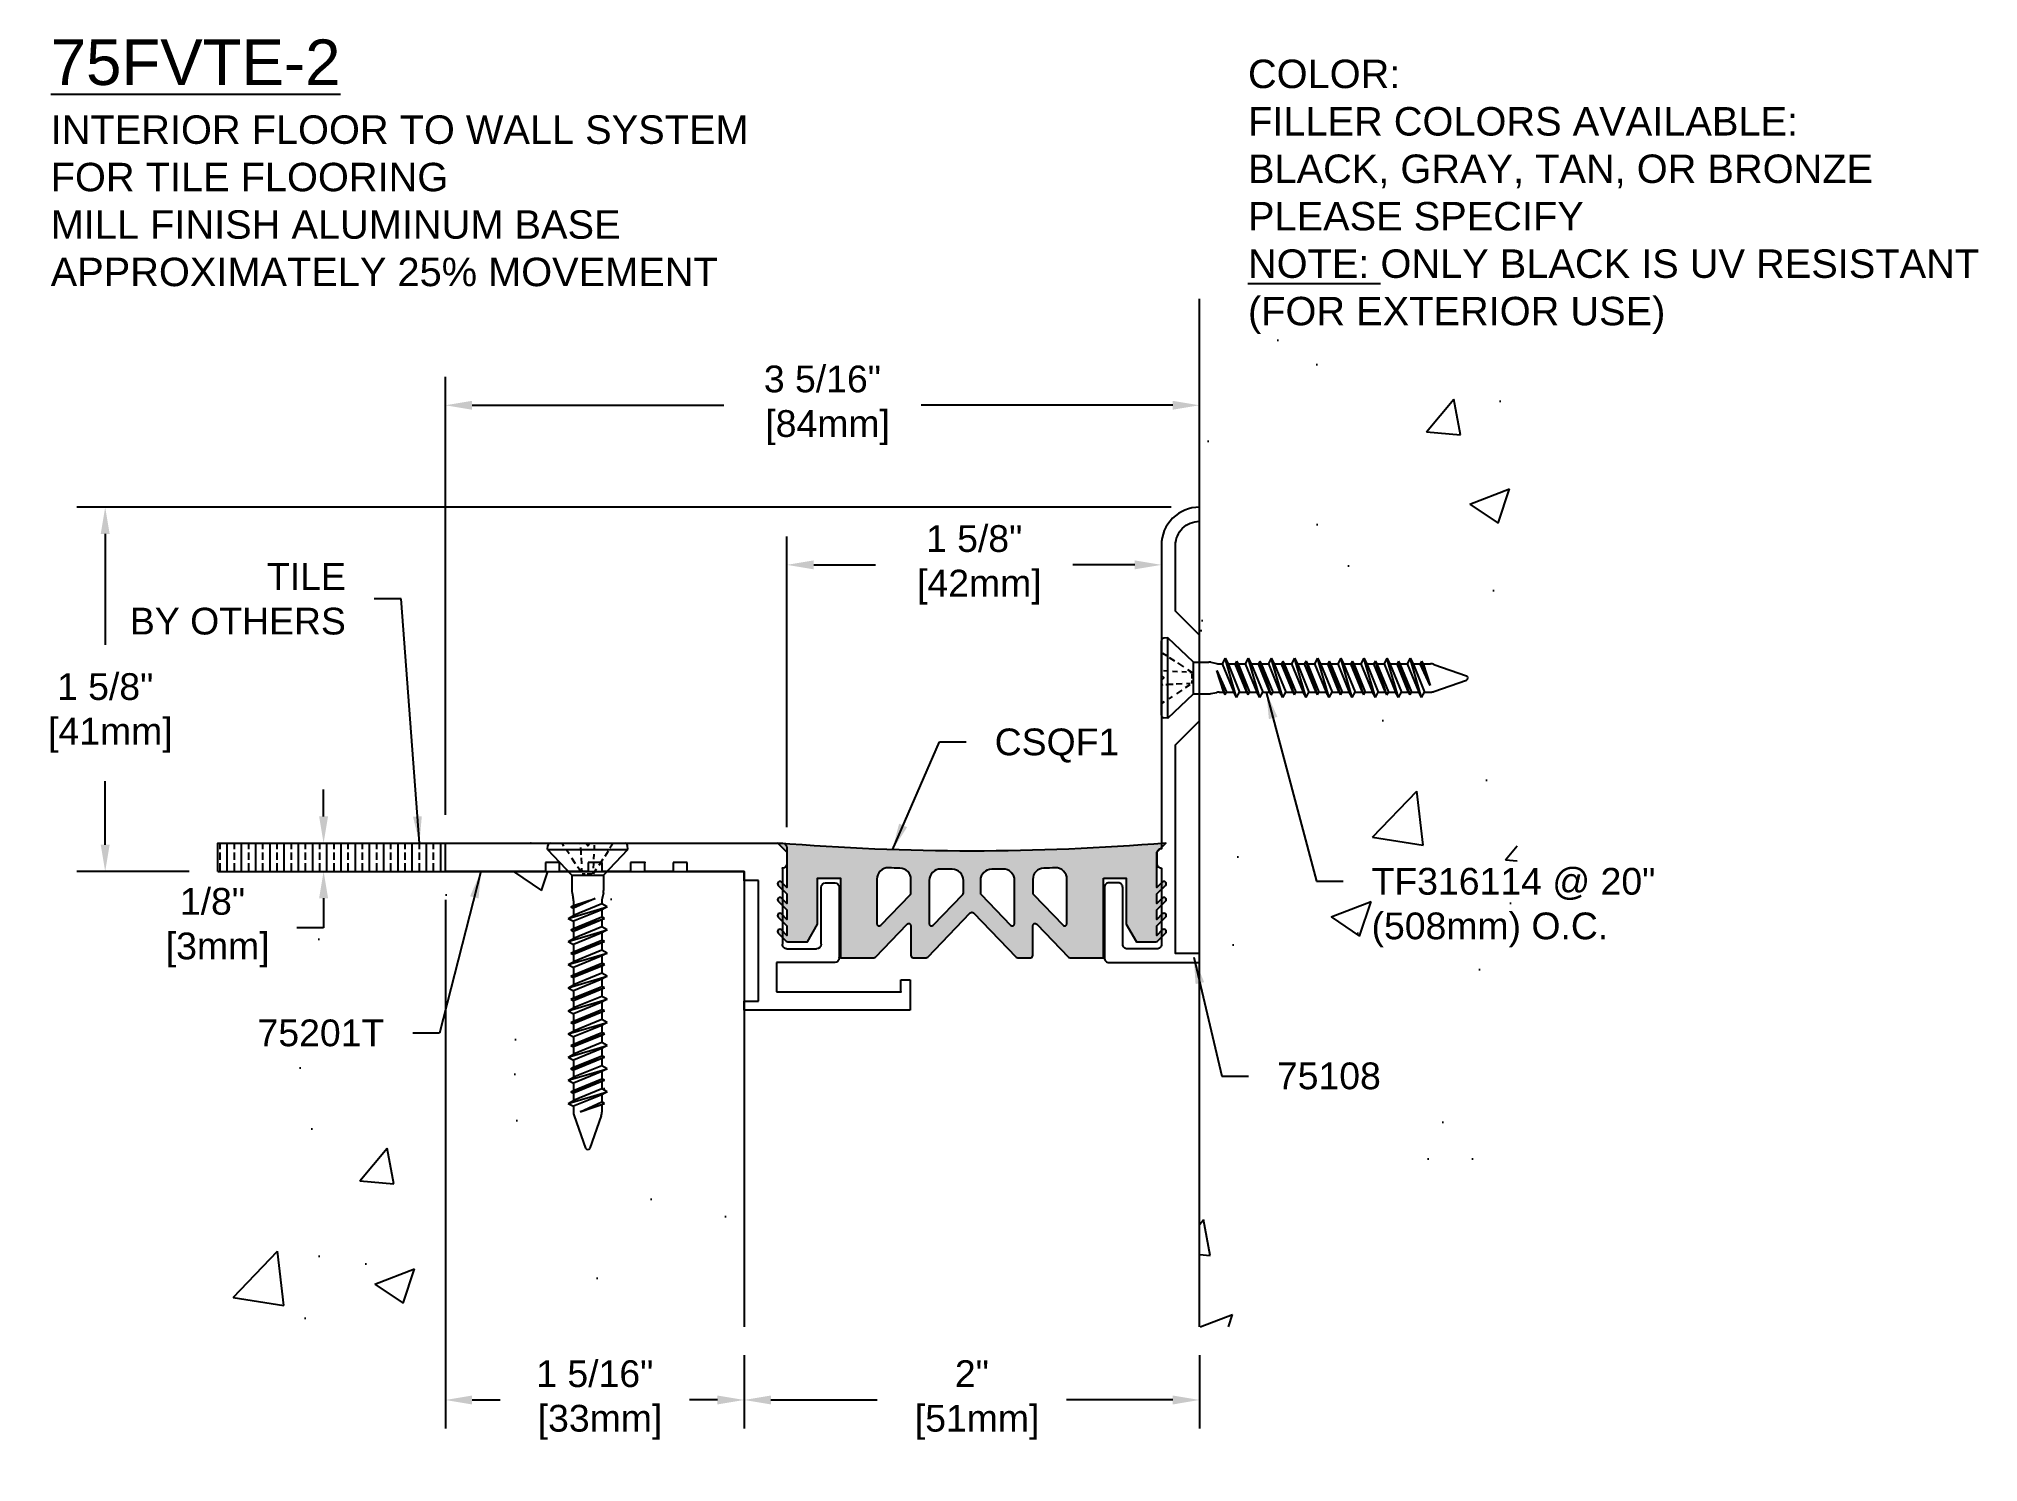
# Model space of a CAD drawing. Header units: inches. Extents: x 1.48 to 10, y 2.21 to 8.47.
import ezdxf

# ---------------------------------------------------------------- set-up
doc = ezdxf.new("R2010")
doc.units = ezdxf.units.IN
doc.header["$MEASUREMENT"] = 0
for name, color, linetype in [('Anchors', 4, 'Continuous'), ('Conditions', 1, 'Continuous'), ('Dimensions', 3, 'Continuous'), ('Fillers', 2, 'Continuous'), ('Metals', 7, 'Continuous'), ('Text', 2, 'Continuous')]:
    doc.layers.add(name, color=color, linetype=linetype)
doc.styles.add('arial', font='arial.ttf')
doc.dimstyles.new('ARIAL', dxfattribs={"dimtxt": 0.1175, "dimasz": 0.1175, "dimexe": 0.125, "dimexo": 0.125, "dimgap": 0.125, "dimtad": 0, "dimtih": 1, "dimtoh": 1, "dimdec": 4, "dimzin": 0, "dimdsep": 46, "dimlunit": 4, "dimtxsty": 'arial', "dimcen": 0.09, "dimadec": 0, "dimazin": 0, "dimtfac": 1, "dimtdec": 4, "dimtofl": 0, "dimtmove": 0, "dimatfit": 3, "dimfxl": 0, "dimfrac": 2, "dimtolj": 1, "dimtzin": 0, "dimarcsym": 0})

# ---------------------------------------------------------------- blocks, each defined once
blk = doc.blocks.new('75201T')
for p, q in [((-0.1875, 0.1043), (-0.1875, 0.034)), ((0.6775, 0.1243), (-0.1675, 0.1243)), ((0.6875, 0.1143), (0.6775, 0.1243)), ((0.6975, 0.1243), (0.6875, 0.1143)), ((1.3125, 0.1243), (0.6975, 0.1243)), ((1.3125, 0), (1.3125, 0.1243)), ((-0.1685, 0.015), (-0.1675, 0.015)), ((-0.1675, 0.015), (-0.1675, -0.32)), ((0, -0.04), (0, 0)), ((0, 0), (0.25, 0)), ((0.094, 0), (0.0995, 0)), ((0.25, 0), (0.25, 0.04)), ((0.25, 0.04), (0.312, 0.04)), ((0.312, 0.04), (0.312, 0)), ((0.312, 0), (0.437, 0)), ((0.4055, 0), (0.4026, 0)), ((0.437, 0.04), (0.499, 0.04)), ((0.437, 0), (0.437, 0.04)), ((0.499, 0.04), (0.499, 0)), ((0.499, 0), (0.624, 0)), ((0.624, 0.04), (0.686, 0.04)), ((0.624, 0), (0.624, 0.04)), ((0.686, 0.04), (0.686, 0)), ((0.686, 0), (0.811, 0)), ((0.811, 0.04), (0.873, 0.04)), ((0.811, 0), (0.811, 0.04)), ((0.873, 0.04), (0.873, 0)), ((0.873, 0), (1.3125, 0)), ((-0.4175, -0.07), (-0.4175, -0.38)), ((-0.3575, -0.05), (-0.3975, -0.05)), ((-0.3375, -0.32), (-0.3375, -0.07)), ((-0.0625, -0.04), (0, -0.04)), ((-0.0625, -0.569), (-0.0625, -0.04)), ((-0.1875, -0.34), (-0.3175, -0.34)), ((-0.3975, -0.4), (-0.1425, -0.4)), ((-0.1425, -0.4), (-0.1425, -0.529)), ((-0.6882, -0.476), (-0.7282, -0.476)), ((-0.7282, -0.476), (-0.7282, -0.609)), ((-0.6882, -0.529), (-0.6882, -0.476)), ((-0.1425, -0.529), (-0.6882, -0.529)), ((0, -0.569), (-0.0625, -0.569)), ((0, -0.609), (0, -0.569)), ((-0.7282, -0.609), (0, -0.609))]:
    blk.add_line(p, q)
for centre, radius, start, end in [((-0.1675, 0.1043), 0.02, 90, 180), ((-0.1685, 0.034), 0.019, 180, 270), ((-0.3975, -0.07), 0.02, 90, 180), ((-0.3575, -0.07), 0.02, 0, 90), ((-0.3175, -0.32), 0.02, 180, 270), ((-0.1875, -0.32), 0.02, 270, 0), ((-0.3975, -0.38), 0.02, 180, 270)]:
    blk.add_arc(centre, radius, start, end)
for p in [(0.6875, 0.1143), (0.9375, 0.1243), (-0.1675, 0.015), (0.125, 0), (0.3745, 0), (0.3776, 0), (0.437, 0.04), (0.686, 0), (0.811, 0), (0.811, 0), (0.873, 0), (0.873, 0), (1.3125, 0), (1.3125, 0), (0, -0.04), (-0.4175, -0.38), (-0.6882, -0.529)]:
    blk.add_point(p)
blk = doc.blocks.new('TF316114')
for p, q in [((-0.1634, 0), (0.1634, 0)), ((-0.1042, -0.0127), (-0.1125, 0)), ((-0.1762, -0.0285), (-0.1747, -0.0103)), ((-0.1762, -0.0285), (0.1762, -0.0285)), ((-0.1762, -0.0285), (-0.0698, -0.141)), ((-0.0815, -0.0472), (-0.0915, -0.0321)), ((-0.0533, -0.0902), (-0.0691, -0.0662)), ((-0.0308, -0.0055), (-0.0311, -0.0002)), ((-0.0297, -0.0263), (-0.0301, -0.0195)), ((-0.0284, -0.051), (-0.0294, -0.0323)), ((-0.0263, -0.091), (-0.0277, -0.065)), ((0.0274, -0.0703), (0.0286, -0.0479)), ((0.0297, -0.0255), (0.0306, -0.0085)), ((0.0662, -0.0707), (0.0485, -0.0976)), ((0.0698, -0.141), (0.1762, -0.0285)), ((0.0898, -0.0346), (0.0746, -0.0579)), ((0.1095, -0.0045), (0.0979, -0.0223)), ((0.1762, -0.0285), (0.1747, -0.0103)), ((-0.0698, -0.141), (-0.0698, -0.2081)), ((-0.0698, -0.141), (0.0698, -0.141)), ((-0.0307, -0.1248), (-0.0441, -0.1044)), ((-0.0245, -0.1261), (-0.0253, -0.1097)), ((-0.024, -0.135), (-0.0107, -0.135)), ((-0.0018, -0.135), (0.0183, -0.135)), ((0.0373, -0.1147), (0.024, -0.135)), ((0.024, -0.135), (0.0245, -0.1246)), ((0.0253, -0.1104), (0.0264, -0.0896)), ((0.0698, -0.141), (0.0698, -0.2081)), ((-0.0737, -0.2796), (0.0321, -0.2431)), ((-0.0687, -0.2177), (-0.0633, -0.2437)), ((0.0321, -0.2431), (-0.0623, -0.2858)), ((-0.0623, -0.2734), (0.0321, -0.2431)), ((-0.0623, -0.2533), (-0.0623, -0.2734)), ((0.0622, -0.2533), (0.0622, -0.2667)), ((0.0687, -0.2177), (0.0633, -0.2437)), ((-0.0863, -0.3304), (0.0862, -0.2796)), ((-0.0863, -0.3304), (-0.0623, -0.3175)), ((-0.0863, -0.3304), (-0.0623, -0.3433)), ((-0.0737, -0.2796), (-0.0623, -0.2734)), ((-0.0737, -0.2796), (-0.0623, -0.2858)), ((-0.0737, -0.3812), (0.0737, -0.3304)), ((0.0622, -0.2667), (-0.0623, -0.3175)), ((-0.0623, -0.2858), (-0.0623, -0.3175)), ((0.0622, -0.2925), (-0.0623, -0.3433)), ((-0.0623, -0.375), (0.0622, -0.3242)), ((0.0622, -0.3365), (-0.0623, -0.3873)), ((0.0622, -0.2925), (0.0622, -0.3242)), ((0.0737, -0.3304), (0.0622, -0.3242)), ((0.0737, -0.3304), (0.0622, -0.3365)), ((0.0622, -0.3365), (0.0622, -0.3682)), ((0.0862, -0.2796), (0.0622, -0.2667)), ((0.0862, -0.2796), (0.0622, -0.2925)), ((-0.0863, -0.4319), (0.0862, -0.3812)), ((-0.0863, -0.4319), (-0.0623, -0.419)), ((-0.0737, -0.3812), (-0.0623, -0.375)), ((-0.0737, -0.3812), (-0.0623, -0.3873)), ((-0.0623, -0.3433), (-0.0623, -0.375)), ((0.0622, -0.3682), (-0.0623, -0.419)), ((-0.0623, -0.3873), (-0.0623, -0.419)), ((0.0622, -0.3941), (-0.0623, -0.4449)), ((-0.0623, -0.4766), (0.0622, -0.4258)), ((0.0862, -0.3812), (0.0622, -0.3682)), ((0.0862, -0.3812), (0.0622, -0.3941)), ((0.0622, -0.3941), (0.0622, -0.4258)), ((0.0737, -0.4319), (0.0622, -0.4258)), ((-0.0863, -0.4319), (-0.0623, -0.4449)), ((-0.0863, -0.5335), (0.0862, -0.4827)), ((-0.0737, -0.4827), (0.0737, -0.4319)), ((-0.0737, -0.4827), (-0.0623, -0.4766)), ((-0.0737, -0.4827), (-0.0623, -0.4889)), ((0.0622, -0.4381), (-0.0623, -0.4889)), ((-0.0623, -0.4449), (-0.0623, -0.4766)), ((0.0622, -0.4698), (-0.0623, -0.5206)), ((-0.0623, -0.4889), (-0.0623, -0.5206)), ((0.0622, -0.4956), (-0.0623, -0.5464)), ((0.0737, -0.4319), (0.0622, -0.4381)), ((0.0622, -0.4381), (0.0622, -0.4698)), ((0.0862, -0.4827), (0.0622, -0.4698)), ((0.0862, -0.4827), (0.0622, -0.4956)), ((0.0622, -0.4956), (0.0622, -0.5273)), ((-0.0863, -0.5335), (-0.0623, -0.5206)), ((-0.0863, -0.5335), (-0.0623, -0.5464)), ((-0.0863, -0.6351), (0.0862, -0.5843)), ((-0.0737, -0.5843), (0.0737, -0.5335)), ((-0.0737, -0.5843), (-0.0623, -0.5781)), ((-0.0737, -0.5843), (-0.0623, -0.5904)), ((-0.0623, -0.5781), (0.0622, -0.5273)), ((0.0622, -0.5397), (-0.0623, -0.5904)), ((-0.0623, -0.5464), (-0.0623, -0.5781)), ((0.0622, -0.5714), (-0.0623, -0.6221)), ((-0.0623, -0.5904), (-0.0623, -0.6221)), ((0.0737, -0.5335), (0.0622, -0.5273)), ((0.0737, -0.5335), (0.0622, -0.5397)), ((0.0622, -0.5397), (0.0622, -0.5714)), ((0.0862, -0.5843), (0.0622, -0.5714)), ((0.0862, -0.5843), (0.0622, -0.5972)), ((-0.0863, -0.6351), (-0.0623, -0.6221)), ((-0.0863, -0.6351), (-0.0623, -0.648)), ((-0.0737, -0.6858), (0.0737, -0.6351)), ((-0.0737, -0.6858), (-0.0623, -0.6797)), ((0.0622, -0.5972), (-0.0623, -0.648)), ((-0.0623, -0.6797), (0.0622, -0.6289)), ((0.0622, -0.6412), (-0.0623, -0.692)), ((-0.0623, -0.648), (-0.0623, -0.6797)), ((0.0622, -0.6729), (-0.0623, -0.7237)), ((0.0622, -0.5972), (0.0622, -0.6289)), ((0.0737, -0.6351), (0.0622, -0.6289)), ((0.0737, -0.6351), (0.0622, -0.6412)), ((0.0622, -0.6412), (0.0622, -0.6729)), ((0.0862, -0.6858), (0.0622, -0.6729)), ((-0.0863, -0.7366), (0.0862, -0.6858)), ((-0.0863, -0.7366), (-0.0623, -0.7237)), ((-0.0863, -0.7366), (-0.0623, -0.7495)), ((-0.0737, -0.6858), (-0.0623, -0.692)), ((-0.0737, -0.7874), (0.0737, -0.7366)), ((-0.0623, -0.692), (-0.0623, -0.7237)), ((0.0622, -0.6988), (-0.0623, -0.7495)), ((-0.0623, -0.7812), (0.0622, -0.7305)), ((0.0622, -0.7428), (-0.0623, -0.7936)), ((-0.0623, -0.7495), (-0.0623, -0.7812)), ((0.0862, -0.6858), (0.0622, -0.6988)), ((0.0622, -0.6988), (0.0622, -0.7305)), ((0.0737, -0.7366), (0.0622, -0.7305)), ((0.0737, -0.7366), (0.0622, -0.7428)), ((0.0622, -0.7428), (0.0622, -0.7745)), ((-0.0863, -0.8382), (0.0862, -0.7874)), ((-0.0863, -0.8382), (-0.0623, -0.8253)), ((-0.0863, -0.8382), (-0.0623, -0.8511)), ((-0.0737, -0.7874), (-0.0623, -0.7812)), ((-0.0737, -0.7874), (-0.0623, -0.7936)), ((-0.0737, -0.889), (0.0737, -0.8382)), ((0.0622, -0.7745), (-0.0623, -0.8253)), ((-0.0623, -0.7936), (-0.0623, -0.8253)), ((0.0622, -0.8003), (-0.0623, -0.8511)), ((-0.0623, -0.8828), (0.0622, -0.832)), ((0.0622, -0.8444), (-0.0623, -0.8951)), ((-0.0623, -0.8511), (-0.0623, -0.8828)), ((0.0862, -0.7874), (0.0622, -0.7745)), ((0.0862, -0.7874), (0.0622, -0.8003)), ((0.0622, -0.8003), (0.0622, -0.832)), ((0.0737, -0.8382), (0.0622, -0.832)), ((0.0737, -0.8382), (0.0622, -0.8444)), ((0.0622, -0.8444), (0.0622, -0.876)), ((-0.0863, -0.9397), (0.0862, -0.889)), ((-0.0863, -0.9397), (-0.0623, -0.9268)), ((-0.0737, -0.889), (-0.0623, -0.8828)), ((-0.0737, -0.889), (-0.0623, -0.8951)), ((0.0622, -0.876), (-0.0623, -0.9268)), ((-0.0623, -0.8951), (-0.0623, -0.9268)), ((0.0622, -0.9019), (-0.0623, -0.9527)), ((-0.0623, -0.9844), (0.0622, -0.9336)), ((0.0862, -0.889), (0.0622, -0.876)), ((0.0862, -0.889), (0.0622, -0.9019)), ((0.0622, -0.9019), (0.0622, -0.9336)), ((0.0737, -0.9397), (0.0622, -0.9336)), ((-0.0863, -0.9397), (-0.0623, -0.9527)), ((-0.0863, -1.0413), (0.0862, -0.9905)), ((-0.0737, -0.9905), (0.0737, -0.9397)), ((-0.0737, -0.9905), (-0.0623, -0.9844)), ((-0.0737, -0.9905), (-0.0623, -0.9967)), ((0.0622, -0.9459), (-0.0623, -0.9967)), ((-0.0623, -0.9527), (-0.0623, -0.9844)), ((0.0622, -0.9776), (-0.0623, -1.0284)), ((-0.0623, -0.9967), (-0.0623, -1.0284)), ((0.0622, -1.0035), (-0.0623, -1.0542)), ((0.0737, -0.9397), (0.0622, -0.9459)), ((0.0622, -0.9459), (0.0622, -0.9776)), ((0.0862, -0.9905), (0.0622, -0.9776)), ((0.0862, -0.9905), (0.0622, -1.0035)), ((0.0622, -1.0035), (0.0622, -1.0351)), ((-0.0863, -1.0413), (-0.0623, -1.0284)), ((-0.0863, -1.0413), (-0.0623, -1.0542)), ((-0.0863, -1.1429), (0.0862, -1.0921)), ((-0.0737, -1.0921), (0.0737, -1.0413)), ((-0.0737, -1.0921), (-0.0623, -1.0859)), ((-0.0737, -1.0921), (-0.0623, -1.0983)), ((-0.0623, -1.0859), (0.0622, -1.0351)), ((0.0622, -1.0475), (-0.0623, -1.0983)), ((-0.0623, -1.0542), (-0.0623, -1.0859)), ((0.0622, -1.0792), (-0.0623, -1.13)), ((-0.0623, -1.0983), (-0.0623, -1.13)), ((0.0622, -1.105), (-0.0623, -1.1558)), ((0.0737, -1.0413), (0.0622, -1.0351)), ((0.0737, -1.0413), (0.0622, -1.0475)), ((0.0622, -1.0475), (0.0622, -1.0792)), ((0.0862, -1.0921), (0.0622, -1.0792)), ((0.0862, -1.0921), (0.0622, -1.105)), ((0.0622, -1.105), (0.0622, -1.1367)), ((-0.0863, -1.1429), (-0.0623, -1.13)), ((-0.0863, -1.1429), (-0.0623, -1.1558)), ((-0.0623, -1.1558), (-0.0623, -1.1817)), ((-0.0335, -1.1798), (0.0622, -1.1367)), ((-0.0335, -1.1798), (0.0737, -1.1429)), ((0.0622, -1.149), (-0.0335, -1.1798)), ((0.0737, -1.1429), (0.0622, -1.1367)), ((0.0737, -1.1429), (0.0622, -1.149)), ((0.0622, -1.149), (0.0622, -1.1817)), ((-0.0596, -1.197), (-0.0096, -1.3398)), ((0.0596, -1.197), (0.0096, -1.3398))]:
    blk.add_line(p, q)
for centre, radius, start, end in [((-0.1634, -0.0113), 0.0112, 90, 175), ((0.1634, -0.0113), 0.0112, 5, 90), ((-0.0233, -0.2081), 0.0465, 180, 191.9357), ((-0.1088, -0.2533), 0.0465, 0, 11.9357), ((0.1087, -0.2533), 0.0465, 168.0643, 180), ((0.0233, -0.2081), 0.0465, 348.0643, 0), ((-0.0158, -1.1817), 0.0465, 180, 199.30575), ((0.0158, -1.1817), 0.0465, 340.69425, 0), ((0, -1.3354), 0.0106, 204.10008, 335.89992)]:
    blk.add_arc(centre, radius, start, end)
blk = doc.blocks.new('75108')
blk.add_lwpolyline([(-2.9791, -4.2993, 0.414214), (-2.9991, -4.3193), (-2.9991, -4.6293, 0.414214), (-2.9791, -4.6493), (-2.5816, -4.6493), (-2.5816, -4.6093), (-2.6871, -4.6093), (-2.6871, -3.6928), (-2.5816, -3.5873), (-2.5816, -3.2113), (-2.6871, -3.1058), (-2.6871, -2.8163, -0.414214), (-2.5821, -2.7113), (-2.5816, -2.7113), (-2.5816, -2.6493), (-2.5821, -2.6493, 0.414214), (-2.7491, -2.8163), (-2.7491, -3.3893), (-2.7391, -3.3993), (-2.7491, -3.4093), (-2.7491, -4.1493), (-2.7496, -4.1493, 0.414214), (-2.7691, -4.1688), (-2.7691, -4.2143, 0.414214), (-2.7491, -4.2343), (-2.7491, -4.2343), (-2.7491, -4.5693, -0.414214), (-2.7691, -4.5893), (-2.8991, -4.5893, -0.414214), (-2.9191, -4.5693), (-2.9191, -4.3193, 0.414214), (-2.9391, -4.2993)], format="xyb", close=True)
blk = doc.blocks.new('*D3')
at = {"layer": 'Defpoints', "color": 0}
for p in [(4.5829, 2.8078), (6.5829, 2.8078), (4.5829, 2.4864)]:
    blk.add_point(p, dxfattribs=at)
at = {"layer": 'Dimensions', "color": 0, "lineweight": -2}
for p, q in [((4.5829, 2.6828), (4.5829, 2.3614)), ((6.5829, 2.6828), (6.5829, 2.3614)), ((4.7004, 2.4864), (5.1668, 2.4864)), ((6.4654, 2.4864), (5.999, 2.4864))]:
    blk.add_line(p, q, dxfattribs=at)
at = {"layer": 'Dimensions', "color": 0}
for points in [[(4.7004, 2.506), (4.7004, 2.4668), (4.5829, 2.4864)], [(6.4654, 2.506), (6.4654, 2.4668), (6.5829, 2.4864)]]:
    blk.add_solid(points, dxfattribs=at)
at = {"layer": 'Dimensions', "color": 0, "insert": (5.5829, 2.4864), "char_height": 0.1175, "attachment_point": 5, "style": 'arial'}
blk.add_mtext('\\A1;2"\\P [51mm]', dxfattribs=at)
blk = doc.blocks.new('*D4')
at = {"layer": 'Defpoints', "color": 0}
for p in [(3.2704, 4.8078), (4.5829, 2.8078), (4.5829, 2.4864)]:
    blk.add_point(p, dxfattribs=at)
at = {"layer": 'Dimensions', "color": 0, "lineweight": -2}
for p, q in [((3.2704, 4.6828), (3.2704, 2.3614)), ((4.5829, 2.6828), (4.5829, 2.3614)), ((3.3879, 2.4864), (3.5105, 2.4864)), ((4.4654, 2.4864), (4.3427, 2.4864))]:
    blk.add_line(p, q, dxfattribs=at)
at = {"layer": 'Dimensions', "color": 0}
for points in [[(3.3879, 2.506), (3.3879, 2.4668), (3.2704, 2.4864)], [(4.4654, 2.506), (4.4654, 2.4668), (4.5829, 2.4864)]]:
    blk.add_solid(points, dxfattribs=at)
at = {"layer": 'Dimensions', "color": 0, "insert": (3.9266, 2.4864), "char_height": 0.1175, "attachment_point": 5, "style": 'arial'}
blk.add_mtext('\\A1;1 5/16"\\P [33mm]', dxfattribs=at)
blk = doc.blocks.new('*D5')
at = {"layer": 'Defpoints', "color": 0}
for p in [(2.2704, 4.9321), (2.7354, 4.9321), (2.2704, 4.8078)]:
    blk.add_point(p, dxfattribs=at)
at = {"layer": 'Dimensions', "color": 0, "lineweight": -2}
for p, q in [((2.7354, 5.0496), (2.7354, 5.1671)), ((2.3954, 4.9321), (2.8604, 4.9321)), ((2.3954, 4.8078), (2.8604, 4.8078)), ((2.7354, 4.6903), (2.7354, 4.5608)), ((2.7354, 4.5608), (2.6179, 4.5608))]:
    blk.add_line(p, q, dxfattribs=at)
at = {"layer": 'Dimensions', "color": 0}
for points in [[(2.7158, 5.0496), (2.755, 5.0496), (2.7354, 4.9321)], [(2.7158, 4.6903), (2.755, 4.6903), (2.7354, 4.8078)]]:
    blk.add_solid(points, dxfattribs=at)
at = {"layer": 'Dimensions', "color": 0, "insert": (2.2474, 4.5608), "char_height": 0.1175, "attachment_point": 5, "style": 'arial'}
blk.add_mtext('\\A1;1/8"\\P [3mm]', dxfattribs=at)
blk = doc.blocks.new('*D6')
at = {"layer": 'Defpoints', "color": 0}
for p in [(6.5824, 6.8554), (6.5824, 6.4078), (3.2704, 4.9321)]:
    blk.add_point(p, dxfattribs=at)
at = {"layer": 'Dimensions', "color": 0, "lineweight": -2}
for p, q in [((3.2704, 5.0571), (3.2704, 6.9804)), ((6.5824, 6.5328), (6.5824, 6.9804)), ((3.3879, 6.8554), (4.493, 6.8554)), ((6.4649, 6.8554), (5.3597, 6.8554))]:
    blk.add_line(p, q, dxfattribs=at)
at = {"layer": 'Dimensions', "color": 0}
for points in [[(3.3879, 6.875), (3.3879, 6.8358), (3.2704, 6.8554)], [(6.4649, 6.875), (6.4649, 6.8358), (6.5824, 6.8554)]]:
    blk.add_solid(points, dxfattribs=at)
at = {"layer": 'Dimensions', "color": 0, "insert": (4.9264, 6.8554), "char_height": 0.1175, "attachment_point": 5, "style": 'arial'}
blk.add_mtext('\\A1;3 5/16"\\P [84mm]', dxfattribs=at)
blk = doc.blocks.new('*D7')
at = {"layer": 'Defpoints', "color": 0}
for p in [(6.5824, 6.4078), (1.776, 4.8078), (2.2704, 4.8078)]:
    blk.add_point(p, dxfattribs=at)
at = {"layer": 'Dimensions', "color": 0, "lineweight": -2}
for p, q in [((6.4574, 6.4078), (1.651, 6.4078)), ((1.776, 6.2903), (1.776, 5.8034)), ((1.776, 4.9253), (1.776, 5.2049)), ((2.1454, 4.8078), (1.651, 4.8078))]:
    blk.add_line(p, q, dxfattribs=at)
at = {"layer": 'Dimensions', "color": 0}
for points in [[(1.7564, 6.2903), (1.7956, 6.2903), (1.776, 6.4078)], [(1.7564, 4.9253), (1.7956, 4.9253), (1.776, 4.8078)]]:
    blk.add_solid(points, dxfattribs=at)
at = {"layer": 'Dimensions', "color": 0, "insert": (1.776, 5.5042), "char_height": 0.1175, "attachment_point": 5, "style": 'arial'}
blk.add_mtext('\\A1;1 5/8"\\P [41mm]', dxfattribs=at)
blk = doc.blocks.new('*D8')
at = {"layer": 'Defpoints', "color": 0}
for p in [(6.4154, 6.2408), (6.4154, 6.1544), (4.7704, 4.8769)]:
    blk.add_point(p, dxfattribs=at)
at = {"layer": 'Dimensions', "color": 0, "lineweight": -2}
for p, q in [((4.7704, 5.0019), (4.7704, 6.2794)), ((4.8879, 6.1544), (5.1595, 6.1544)), ((6.2979, 6.1544), (6.0262, 6.1544)), ((6.4154, 6.1158), (6.4154, 6.0294))]:
    blk.add_line(p, q, dxfattribs=at)
at = {"layer": 'Dimensions', "color": 0}
for points in [[(4.8879, 6.174), (4.8879, 6.1348), (4.7704, 6.1544)], [(6.2979, 6.174), (6.2979, 6.1348), (6.4154, 6.1544)]]:
    blk.add_solid(points, dxfattribs=at)
at = {"layer": 'Dimensions', "color": 0, "insert": (5.5929, 6.1544), "char_height": 0.1175, "attachment_point": 5, "style": 'arial'}
blk.add_mtext('\\A1;1 5/8"\\P [42mm]', dxfattribs=at)
blk = doc.blocks.new('CSQF1')
h = blk.add_hatch(color=256)
h.paths.add_polyline_path([(0.8125, -0.0053), (0.8525, 0.0347, -0.040662), (-0.8525, 0.0347), (-0.8125, -0.0053), (-0.8125, -0.0485), (-0.8125, -0.1602), (-0.8363, -0.1364, 0.414214), (-0.8504, -0.1364, 0.414214), (-0.8504, -0.1506), (-0.8125, -0.1885), (-0.8125, -0.2302), (-0.8363, -0.2064, 0.414214), (-0.8504, -0.2064, 0.414214), (-0.8504, -0.2206), (-0.8125, -0.2585), (-0.8125, -0.3002), (-0.8363, -0.2764, 0.414214), (-0.8504, -0.2764, 0.414214), (-0.8504, -0.2906), (-0.8125, -0.3285), (-0.8125, -0.3702), (-0.8363, -0.3464, 0.414214), (-0.8504, -0.3464, 0.414214), (-0.8504, -0.3606), (-0.8154, -0.3956, 0.198912), (-0.8084, -0.3985), (-0.7225, -0.3985), (-0.6775, -0.3206), (-0.6775, -0.1185), (-0.5775, -0.1185), (-0.5775, -0.4685), (-0.4312, -0.4685, 0.203452), (-0.424, -0.4655), (-0.2847, -0.3212, -0.674509), (-0.2675, -0.3281), (-0.2675, -0.4585, 0.414214), (-0.2575, -0.4685), (-0.2012, -0.4685, 0.203452), (-0.194, -0.4655), (-0.0072, -0.272, -0.424475), (0.0072, -0.272), (0.194, -0.4655, 0.203452), (0.2012, -0.4685), (0.2575, -0.4685, 0.414214), (0.2675, -0.4585), (0.2675, -0.3281, -0.674509), (0.2847, -0.3212), (0.424, -0.4655, 0.203452), (0.4312, -0.4685), (0.4975, -0.4685), (0.5775, -0.4685), (0.5775, -0.1185), (0.6775, -0.1185), (0.6775, -0.3206), (0.7225, -0.3985), (0.8084, -0.3985, 0.198912), (0.8154, -0.3956), (0.8504, -0.3606, 0.414214), (0.8504, -0.3464, 0.414214), (0.8363, -0.3464), (0.8125, -0.3702), (0.8125, -0.3285), (0.8504, -0.2906, 0.414214), (0.8504, -0.2764, 0.414214), (0.8363, -0.2764), (0.8125, -0.3002), (0.8125, -0.2585), (0.8504, -0.2206, 0.414214), (0.8504, -0.2064, 0.414214), (0.8363, -0.2064), (0.8125, -0.2302), (0.8125, -0.1885), (0.8504, -0.1506, 0.414214), (0.8504, -0.1364, 0.414214), (0.8363, -0.1364), (0.8125, -0.1602), (0.8125, -0.0485)])
h.paths.add_polyline_path([(-0.2675, -0.1253), (-0.2675, -0.1841, -0.19438), (-0.2703, -0.1911), (-0.4003, -0.3257, -0.674509), (-0.4175, -0.3188), (-0.4175, -0.1236, -0.424378), (-0.3658, -0.0737, 0.001177), (-0.316, -0.0753, -0.405491)], flags=16)
h.paths.add_polyline_path([(-0.1369, -0.0791, 0.001176), (-0.0871, -0.0796, -0.411805), (-0.0375, -0.1296), (-0.0375, -0.1841, -0.19438), (-0.0403, -0.1911), (-0.1703, -0.3257, -0.674509), (-0.1875, -0.3188), (-0.1875, -0.1291, -0.418007)], flags=16)
h.paths.add_polyline_path([(0.0871, -0.0796, 0.001176), (0.1369, -0.0791, -0.418007), (0.1875, -0.1291), (0.1875, -0.3188, -0.674509), (0.1703, -0.3257), (0.0403, -0.1911, -0.19438), (0.0375, -0.1841), (0.0375, -0.1296, -0.411805)], flags=16)
h.paths.add_polyline_path([(0.316, -0.0753, 0.001177), (0.3658, -0.0737, -0.424378), (0.4175, -0.1236), (0.4175, -0.3188, -0.674509), (0.4003, -0.3257), (0.2703, -0.1911, -0.19438), (0.2675, -0.1841), (0.2675, -0.1253, -0.405491)], flags=16)
for points in [[(0.5775, -0.1185), (0.6775, -0.1185), (0.6775, -0.3206), (0.7225, -0.3985), (0.8084, -0.3985, 0.198912), (0.8154, -0.3956), (0.8504, -0.3606, 0.414214), (0.8504, -0.3464, 0.414214), (0.8363, -0.3464), (0.8125, -0.3702), (0.8125, -0.3285), (0.8504, -0.2906, 0.414214), (0.8504, -0.2764, 0.414214), (0.8363, -0.2764), (0.8125, -0.3002), (0.8125, -0.2585), (0.8504, -0.2206, 0.414214), (0.8504, -0.2064, 0.414214), (0.8363, -0.2064), (0.8125, -0.2302), (0.8125, -0.1885), (0.8504, -0.1506, 0.414214), (0.8504, -0.1364, 0.414214), (0.8363, -0.1364), (0.8125, -0.1602), (0.8125, -0.0485), (0.8125, -0.0053), (0.8525, 0.0347, -0.040662), (-0.8525, 0.0347), (-0.8125, -0.0053), (-0.8125, -0.0485), (-0.8125, -0.1602), (-0.8363, -0.1364, 0.414214), (-0.8504, -0.1364, 0.414214), (-0.8504, -0.1506), (-0.8125, -0.1885), (-0.8125, -0.2302), (-0.8363, -0.2064, 0.414214), (-0.8504, -0.2064, 0.414214), (-0.8504, -0.2206), (-0.8125, -0.2585), (-0.8125, -0.3002), (-0.8363, -0.2764, 0.414214), (-0.8504, -0.2764, 0.414214), (-0.8504, -0.2906), (-0.8125, -0.3285), (-0.8125, -0.3702), (-0.8363, -0.3464, 0.414214), (-0.8504, -0.3464, 0.414214), (-0.8504, -0.3606), (-0.8154, -0.3956, 0.198912), (-0.8084, -0.3985), (-0.7225, -0.3985), (-0.6775, -0.3206), (-0.6775, -0.1185), (-0.5775, -0.1185), (-0.5775, -0.4685), (-0.4312, -0.4685, 0.203452), (-0.424, -0.4655), (-0.2847, -0.3212, -0.674509), (-0.2675, -0.3281), (-0.2675, -0.4585, 0.414214), (-0.2575, -0.4685), (-0.2012, -0.4685, 0.203452), (-0.194, -0.4655), (-0.0072, -0.272, -0.424475), (0.0072, -0.272), (0.194, -0.4655, 0.203452), (0.2012, -0.4685), (0.2575, -0.4685, 0.414214), (0.2675, -0.4585), (0.2675, -0.3281, -0.674509), (0.2847, -0.3212), (0.424, -0.4655, 0.203452), (0.4312, -0.4685), (0.4975, -0.4685), (0.5775, -0.4685)], [(-0.2675, -0.1253, 0.405491), (-0.316, -0.0753, -0.001177), (-0.3658, -0.0737, 0.424378), (-0.4175, -0.1236), (-0.4175, -0.3188, 0.674509), (-0.4003, -0.3257), (-0.2703, -0.1911, 0.19438), (-0.2675, -0.1841)], [(-0.0375, -0.1296, 0.411805), (-0.0871, -0.0796, -0.001176), (-0.1369, -0.0791, 0.418007), (-0.1875, -0.1291), (-0.1875, -0.3188, 0.674509), (-0.1703, -0.3257), (-0.0403, -0.1911, 0.19438), (-0.0375, -0.1841)], [(0.1875, -0.1291, 0.418007), (0.1369, -0.0791, -0.001176), (0.0871, -0.0796, 0.411805), (0.0375, -0.1296), (0.0375, -0.1841, 0.19438), (0.0403, -0.1911), (0.1703, -0.3257, 0.674509), (0.1875, -0.3188)], [(0.4175, -0.1236, 0.424378), (0.3658, -0.0737, -0.001177), (0.316, -0.0753, 0.405491), (0.2675, -0.1253), (0.2675, -0.1841, 0.19438), (0.2703, -0.1911), (0.4003, -0.3257, 0.674509), (0.4175, -0.3188)]]:
    blk.add_lwpolyline(points, format="xyb", close=True)

msp = doc.modelspace()

# ---------------------------------------------------------------- hatches: boundary and pattern name
at = {"layer": 'Conditions'}
h = msp.add_hatch(dxfattribs=at)
h.set_pattern_fill('AR-CONC', color=256, scale=0.25, style=0)
h.paths.add_polyline_path([(7.97853, 7.32267), (6.58286, 7.32267), (6.58286, 5.72752), (6.62345, 5.72752, -0.0521265), (6.63307, 5.72652), (6.65904, 5.72103, 0.0521265), (6.66865, 5.72002), (6.68203, 5.72002), (6.69495, 5.74402), (6.70788, 5.72002), (6.73957, 5.72002), (6.74573, 5.73147), (6.75189, 5.72002), (6.78359, 5.72002), (6.79651, 5.74402), (6.80944, 5.72002), (6.84113, 5.72002), (6.84729, 5.73147), (6.85346, 5.72002), (6.88515, 5.72002), (6.89808, 5.74402), (6.911, 5.72002), (6.94269, 5.72002), (6.94886, 5.73147), (6.95502, 5.72002), (6.98671, 5.72002), (6.99964, 5.74402), (7.01256, 5.72002), (7.04426, 5.72002), (7.05042, 5.73147), (7.05658, 5.72002), (7.08828, 5.72002), (7.1012, 5.74402), (7.11413, 5.72002), (7.14582, 5.72002), (7.15198, 5.73147), (7.15814, 5.72002), (7.18984, 5.72002), (7.20276, 5.74402), (7.21569, 5.72002), (7.24738, 5.72002), (7.25354, 5.73147), (7.25971, 5.72002), (7.2914, 5.72002), (7.30433, 5.74402), (7.31725, 5.72002), (7.34894, 5.72002), (7.35511, 5.73147), (7.36127, 5.72002), (7.39296, 5.72002), (7.40589, 5.74402), (7.41881, 5.72002), (7.45051, 5.72002), (7.45667, 5.73147), (7.46283, 5.72002), (7.49453, 5.72002), (7.50745, 5.74402), (7.52038, 5.72002), (7.55207, 5.72002), (7.55823, 5.73147), (7.56439, 5.72002), (7.59702, 5.72002, -0.084437), (7.61239, 5.71741), (7.75344, 5.66799, -0.7741233), (7.75344, 5.64755), (7.61239, 5.59814, -0.084437), (7.59702, 5.59552), (7.57116, 5.59552), (7.55823, 5.57152), (7.54531, 5.59552), (7.51361, 5.59552), (7.50745, 5.58408), (7.50129, 5.59552), (7.46959, 5.59552), (7.45667, 5.57152), (7.44374, 5.59552), (7.41205, 5.59552), (7.40589, 5.58408), (7.39972, 5.59552), (7.36803, 5.59552), (7.35511, 5.57152), (7.34218, 5.59552), (7.31049, 5.59552), (7.30433, 5.58408), (7.29816, 5.59552), (7.26647, 5.59552), (7.25354, 5.57152), (7.24062, 5.59552), (7.20893, 5.59552), (7.20276, 5.58408), (7.1966, 5.59552), (7.16491, 5.59552), (7.15198, 5.57152), (7.13906, 5.59552), (7.10736, 5.59552), (7.1012, 5.58408), (7.09504, 5.59552), (7.06334, 5.59552), (7.05042, 5.57152), (7.03749, 5.59552), (7.0058, 5.59552), (6.99964, 5.58408), (6.99347, 5.59552), (6.96178, 5.59552), (6.94886, 5.57152), (6.93593, 5.59552), (6.90424, 5.59552), (6.89808, 5.58408), (6.89191, 5.59552), (6.86022, 5.59552), (6.84729, 5.57152), (6.83437, 5.59552), (6.80268, 5.59552), (6.79651, 5.58408), (6.79035, 5.59552), (6.75866, 5.59552), (6.74573, 5.57152), (6.73281, 5.59552), (6.70111, 5.59552), (6.69495, 5.58408), (6.68879, 5.59552), (6.66865, 5.59552, 0.0521265), (6.65904, 5.59452), (6.63307, 5.58903, -0.0521265), (6.62345, 5.58802), (6.58286, 5.58802), (6.58286, 5.46977), (6.58286, 2.80777), (7.97853, 2.80777)])
h.paths.add_polyline_path([(4.58286, 4.80777), (3.98088, 4.80777), (3.96511, 4.79111), (3.96511, 4.72402, -0.0521265), (3.9641, 4.7144), (3.95861, 4.68843, 0.0521265), (3.95761, 4.67881), (3.95761, 4.66544), (3.98161, 4.65252), (3.95761, 4.63959), (3.95761, 4.6079), (3.96905, 4.60174), (3.95761, 4.59557), (3.95761, 4.56388), (3.98161, 4.55095), (3.95761, 4.53803), (3.95761, 4.50634), (3.96905, 4.50017), (3.95761, 4.49401), (3.95761, 4.46232), (3.98161, 4.44939), (3.95761, 4.43647), (3.95761, 4.40477), (3.96905, 4.39861), (3.95761, 4.39245), (3.95761, 4.36075), (3.98161, 4.34783), (3.95761, 4.3349), (3.95761, 4.30321), (3.96905, 4.29705), (3.95761, 4.29088), (3.95761, 4.25919), (3.98161, 4.24627), (3.95761, 4.23334), (3.95761, 4.20165), (3.96905, 4.19549), (3.95761, 4.18932), (3.95761, 4.15763), (3.98161, 4.1447), (3.95761, 4.13178), (3.95761, 4.10009), (3.96905, 4.09392), (3.95761, 4.08776), (3.95761, 4.05607), (3.98161, 4.04314), (3.95761, 4.03022), (3.95761, 3.99852), (3.96905, 3.99236), (3.95761, 3.9862), (3.95761, 3.9545), (3.98161, 3.94158), (3.95761, 3.92865), (3.95761, 3.89696), (3.96905, 3.8908), (3.95761, 3.88463), (3.95761, 3.85294), (3.98161, 3.84002), (3.95761, 3.82709), (3.95761, 3.7954), (3.96905, 3.78924), (3.95761, 3.78307), (3.95761, 3.75045, -0.084437), (3.95499, 3.73508), (3.90558, 3.59403, -0.7741233), (3.88513, 3.59403), (3.83572, 3.73508, -0.084437), (3.83311, 3.75045), (3.83311, 3.77631), (3.80911, 3.78924), (3.83311, 3.80216), (3.83311, 3.83385), (3.82166, 3.84002), (3.83311, 3.84618), (3.83311, 3.87787), (3.80911, 3.8908), (3.83311, 3.90372), (3.83311, 3.93542), (3.82166, 3.94158), (3.83311, 3.94774), (3.83311, 3.97944), (3.80911, 3.99236), (3.83311, 4.00529), (3.83311, 4.03698), (3.82166, 4.04314), (3.83311, 4.04931), (3.83311, 4.081), (3.80911, 4.09392), (3.83311, 4.10685), (3.83311, 4.13854), (3.82166, 4.1447), (3.83311, 4.15087), (3.83311, 4.18256), (3.80911, 4.19549), (3.83311, 4.20841), (3.83311, 4.2401), (3.82166, 4.24627), (3.83311, 4.25243), (3.83311, 4.28412), (3.80911, 4.29705), (3.83311, 4.30997), (3.83311, 4.34167), (3.82166, 4.34783), (3.83311, 4.35399), (3.83311, 4.38569), (3.80911, 4.39861), (3.83311, 4.41154), (3.83311, 4.44323), (3.82166, 4.44939), (3.83311, 4.45556), (3.83311, 4.48725), (3.80911, 4.50017), (3.83311, 4.5131), (3.83311, 4.54479), (3.82166, 4.55095), (3.83311, 4.55712), (3.83311, 4.58881), (3.80911, 4.60174), (3.83311, 4.61466), (3.83311, 4.64635), (3.82166, 4.65252), (3.83311, 4.65868), (3.83311, 4.67881, 0.0521265), (3.8321, 4.68843), (3.82661, 4.7144, -0.0521265), (3.82561, 4.72402), (3.82561, 4.79111), (3.80983, 4.80777), (2.27036, 4.80777), (2.27036, 2.80777), (4.58286, 2.80777)])
h.paths.add_polyline_path([(2.42693, 4.47359), (3.03134, 4.47359), (3.03134, 4.29486), (2.42693, 4.29486)], flags=24)
h = msp.add_hatch(dxfattribs=at)
h.set_pattern_fill('ANSI33', color=256, scale=0.25, angle=45, style=0)
h.paths.add_polyline_path([(3.27036, 4.93211), (2.27036, 4.93211), (2.27036, 4.80777), (3.27036, 4.80777)])

# ---------------------------------------------------------------- linework, layer by layer
for points in [[(6.58286, 2.80777), (6.58286, 7.32267)], [(2.27036, 4.80777), (2.27036, 4.93211), (3.27036, 4.93211)], [(2.27036, 4.80777), (4.58286, 4.80777), (4.58286, 2.80777)]]:
    msp.add_lwpolyline(points, dxfattribs=at)

# ---------------------------------------------------------------- block references
at = {"layer": 'Anchors', "rotation": 90}
msp.add_blockref('TF316114', (6.41536, 5.65777), dxfattribs=at)
at = {"layer": 'Anchors'}
msp.add_blockref('TF316114', (3.89536, 4.93211), dxfattribs=at)
at = {"layer": 'Fillers'}
msp.add_blockref('CSQF1', (5.58286, 4.89745), dxfattribs=at)
at = {"layer": 'Metals'}
msp.add_blockref('75108', (9.16446, 9.05707), dxfattribs=at)
at = {"layer": 'Metals', "xscale": -1, "rotation": 2.062350290543691e-11}
msp.add_blockref('75201T', (4.58286, 4.80777), dxfattribs=at)

# ---------------------------------------------------------------- texts
at = {"layer": 'Text', "attachment_point": 1, "style": 'arial'}
for s, insert, char_height, width in [('{\\L75FVTE-2\\P\\H0.625x;\\lINTERIOR FLOOR TO WALL SYSTEM\\PFOR TILE FLOORING\\PMILL FINISH ALUMINUM BASE\\PAPPROXIMATELY 25% MOVEMENT}', (1.53659, 8.46211), 0.2, 3.75), ('COLOR:{\\L                  \\~             \\P}FILLER COLORS AVAILABLE:\\PBLACK, GRAY, TAN, OR BRONZE\\PPLEASE SPECIFY\\P{\\LNOTE:} ONLY BLACK IS UV RESISTANT (FOR EXTERIOR USE)', (6.79542, 8.37351), 0.125, 3.4097343)]:
    msp.add_mtext(s, dxfattribs=dict(at, insert=insert, char_height=char_height, width=width))
at = {"layer": 'Text', "char_height": 0.1175, "style": 'arial'}
for s, insert, attachment_point in [('\\A1;TILE\\PBY OTHERS', (2.83317, 5.84696), 9), ('CSQF1', (5.68298, 5.43561), 1), ('TF316114 @ 20"\\P(508mm) O.C.', (7.33827, 4.82333), 1), ('\\A1;75201T', (3.00196, 4.03844), 9), ('\\A1;75108', (6.92262, 3.8496), 7)]:
    msp.add_mtext(s, dxfattribs=dict(at, insert=insert, attachment_point=attachment_point))

# ---------------------------------------------------------------- dimensions: what is measured, and where the dimension line sits
at = {"layer": 'Dimensions'}
for base, p1, p2, picture, middle in [((6.58236, 6.85542), (3.27036, 4.93211), (6.58236, 6.40777), '*D6', (4.92636, 6.85542)), ((6.41536, 6.15441), (4.77036, 4.87694), (6.41536, 6.24077), '*D8', (5.59286, 6.15441)), ((4.58286, 2.48642), (3.27036, 4.80777), (4.58286, 2.80777), '*D4', (3.92661, 2.48642)), ((4.58286, 2.48642), (6.58286, 2.80777), (4.58286, 2.80777), '*D3', (5.58286, 2.48642))]:
    dim = msp.add_linear_dim(base=base, p1=p1, p2=p2, dimstyle='ARIAL', override={"dimpost": '\\X'}, dxfattribs=at)
    dim.commit()
    dim.dimension.update_dxf_attribs({"geometry": picture, "text_midpoint": middle, "dimtype": 160})
for base, p1, p2, picture, middle in [((1.77599, 4.80777), (6.58236, 6.40777), (2.27036, 4.80777), '*D7', (1.77599, 5.50416)), ((2.7354, 4.93211), (2.27036, 4.80777), (2.27036, 4.93211), '*D5', (2.24744, 4.56083))]:
    dim = msp.add_linear_dim(base=base, p1=p1, p2=p2, angle=90, dimstyle='ARIAL', override={"dimpost": '\\X'}, dxfattribs=at)
    dim.commit()
    dim.dimension.update_dxf_attribs({"geometry": picture, "text_midpoint": middle, "dimtype": 160})

# ---------------------------------------------------------------- leaders
at = {"layer": 'Text', "annotation_type": 0, "has_hookline": 1}
for points, hookline_direction, text_width in [([(3.15625, 4.93211), (3.07567, 6.00567), (2.95817, 6.00567)], 1, 0.92798), ([(6.87607, 5.59552), (7.09577, 4.76458), (7.21327, 4.76458)], 0, 1.23543), ([(5.23374, 4.90232), (5.44048, 5.37686), (5.55798, 5.37686)], 0, 0.50895), ([(3.42661, 4.80777), (3.24446, 4.09719), (3.12696, 4.09719)], 1, 0.54566), ([(6.55742, 4.43178), (6.68012, 3.90835), (6.79762, 3.90835)], 0, 0.44147)]:
    msp.add_leader(points, dimstyle='ARIAL', dxfattribs=dict(at, hookline_direction=hookline_direction, text_width=text_width))

doc.saveas('drawing.dxf')
